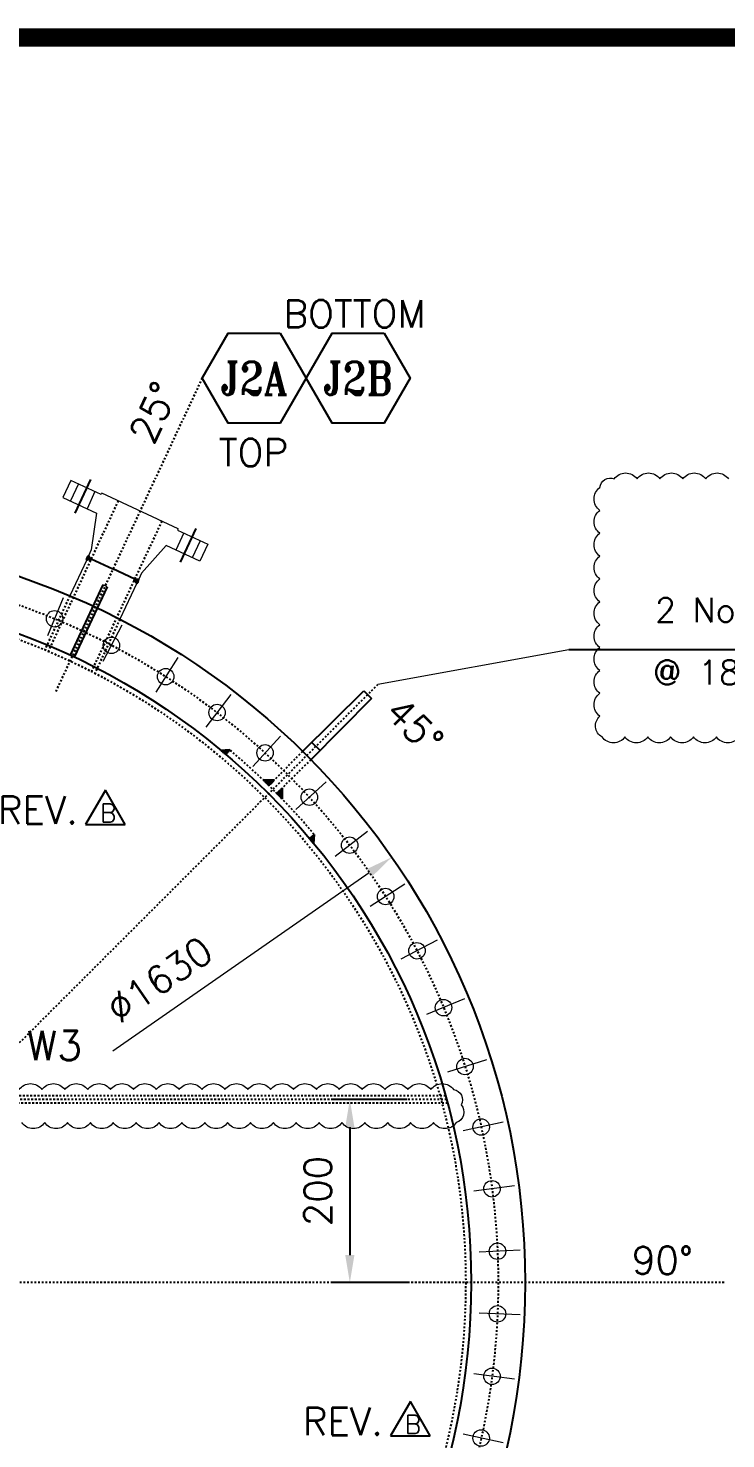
# Model space of a CAD drawing. Header units: inches. Extents: x 26960 to 35074, y -20333 to -19295.
# Drawn here: x 27300 to 27338.1, y -19386.9 to -19309.8 of the extents above; entities that cross this region are included whole.
import ezdxf
from ezdxf.enums import TextEntityAlignment as Align

# ---------------------------------------------------------------- set-up
doc = ezdxf.new("R2010")
doc.units = ezdxf.units.IN
doc.header["$LTSCALE"] = 200
doc.header["$MEASUREMENT"] = 0
for name, pattern in [('CENTER', [2, 1.25, -0.25, 0.25, -0.25]), ('CENTER2', [1.125, 0.75, -0.125, 0.125, -0.125]), ('DASHED', [0.75, 0.5, -0.25]), ('DASHED2', [0.375, 0.25, -0.125]), ('HIDDEN', [0.375, 0.25, -0.125])]:
    doc.linetypes.add(name, pattern=pattern)
for name, color, linetype, lineweight in [('1 (CEN)', 1, 'CENTER2', 9), ('AM_5', 3, 'Continuous', 15), ('B-OBJ', 7, 'Continuous', 13), ('EQUIPMENT', 4, 'Continuous', 13), ('Hidden Line', 3, 'HIDDEN', 9), ('OBJECT', 7, 'Continuous', 18)]:
    doc.layers.add(name, color=color, linetype=linetype, lineweight=lineweight)
for name, color, linetype in [('BORDER1', 3, 'Continuous'), ('BORDER2', 7, 'Continuous'), ('CEN', 3, 'CENTER'), ('CENTER', 1, 'CENTER'), ('DIMENSION', 8, 'Continuous'), ('text', 3, 'Continuous'), ('WELD', 5, 'Continuous')]:
    doc.layers.add(name, color=color, linetype=linetype)
doc.styles.add("ROMAN'S", font='romans.shx')
doc.styles.add('ROMANC', font='ROMANC', dxfattribs={"height": 5})
doc.styles.add('ROMANS', font='romans.shx')
doc.styles.add('ROMANT', font='romant.shx')
doc.styles.add('RS', font='ROMANS.shx', dxfattribs={"width": 0.8})
doc.styles.get("Standard").update_dxf_attribs({"font": 'romans.shx'})
doc.dimstyles.new('VEP-5', dxfattribs={"dimscale": 0, "dimtxt": 2.5, "dimasz": 2.5, "dimexe": 1, "dimexo": 1, "dimgap": 1, "dimtad": 1, "dimdec": 0, "dimlfac": 20, "dimzin": 9, "dimdsep": 46, "dimtxsty": 'ROMANS', "dimcen": 0, "dimclrd": 256, "dimclre": 256, "dimclrt": 40, "dimadec": 0, "dimazin": 0, "dimtfac": 1, "dimtdec": 0, "dimtofl": 0, "dimtmove": 0, "dimatfit": 3, "dimfxl": 1.25, "dimlwd": -1, "dimlwe": -1, "dimarcsym": 0})

# ---------------------------------------------------------------- blocks, each defined once
blk = doc.blocks.new('*U67')
at = {"layer": 'B-OBJ', "color": 2}
blk.add_line((0, 22.4), (0, -22.4), dxfattribs=at)
at = {"layer": 'B-OBJ', "color": 7}
blk.add_circle((0, -2.4), 9, dxfattribs=at)
blk = doc.blocks.new('*U66')
at = {"layer": 'B-OBJ', "color": 0, "linetype": 'ByBlock', "lineweight": -2, "transparency": 16777216}
for p, rotation in [((-17669.5, -22413.3), 320), ((-17669.5, -22413.3), 320), ((-17669.5, -22413.3), 320), ((-17618.8, -22459.7), 315), ((-17618.8, -22459.7), 315), ((-17618.8, -22459.7), 315), ((-17572.4, -22510.4), 310), ((-17572.4, -22510.4), 310), ((-17572.4, -22510.4), 310), ((-17530.5, -22564.9), 305), ((-17530.5, -22564.9), 305), ((-17530.5, -22564.9), 305), ((-17493.6, -22622.9), 300.0000000000001), ((-17493.6, -22622.9), 300.0000000000001), ((-17493.6, -22622.9), 300.0000000000001), ((-17461.9, -22683.9), 295), ((-17461.9, -22683.9), 295), ((-17461.9, -22683.9), 295), ((-17435.6, -22747.4), 290), ((-17435.6, -22747.4), 290), ((-17435.6, -22747.4), 290), ((-17414.9, -22812.9), 285), ((-17414.9, -22812.9), 285), ((-17414.9, -22812.9), 285), ((-17400, -22880), 280), ((-17400, -22880), 280), ((-17400, -22880), 280), ((-17391, -22948.2), 275), ((-17391, -22948.2), 275), ((-17391, -22948.2), 275), ((-17388, -23016.9), 270), ((-17388, -23016.9), 270), ((-17388, -23016.9), 270), ((-17391, -23085.5), 265), ((-17391, -23085.5), 265), ((-17391, -23085.5), 265), ((-17400, -23153.7), 260), ((-17400, -23153.7), 260), ((-17400, -23153.7), 260), ((-17414.9, -23220.8), 255), ((-17414.9, -23220.8), 255), ((-17414.9, -23220.8), 255), ((-17435.6, -23286.3), 250), ((-17435.6, -23286.3), 250), ((-17435.6, -23286.3), 250), ((-17461.9, -23349.8), 244.9999999999999), ((-17461.9, -23349.8), 244.9999999999999), ((-17461.9, -23349.8), 244.9999999999999), ((-17493.6, -23410.8), 239.9999999999999), ((-17493.6, -23410.8), 239.9999999999999), ((-17493.6, -23410.8), 239.9999999999999)]:
    blk.add_blockref('*U67', p, dxfattribs=dict(at, rotation=rotation))
blk = doc.blocks.new('*D247')
at = {"layer": 'AM_5', "transparency": 16777216}
blk.add_line((27318.608, -19355.963), (27304.589, -19365.704), dxfattribs=at)
blk.add_solid([(27318.75, -19356.168), (27318.465, -19355.758), (27319.839, -19355.107)], dxfattribs=at)
at = {"layer": 'Defpoints', "color": 0, "transparency": 16777216}
for p in [(27319.839, -19355.107), (27252.913, -19401.611)]:
    blk.add_point(p, dxfattribs=at)
at = {"layer": 'AM_5', "color": 40, "transparency": 16777216, "insert": (27307.139, -19361.801), "char_height": 1.5, "attachment_point": 5, "rotation": 34.79354, "style": 'ROMANS'}
blk.add_mtext('%%c1630', dxfattribs=at)
blk = doc.blocks.new('*U254')
at = {"layer": 'BORDER1', "color": 154, "true_color": 0x1859a9, "const_width": 1}
blk.add_lwpolyline([(0, 564), (796, 564), (796, 0), (0, 0)], close=True, dxfattribs=at)
at = {"layer": 'BORDER2', "flags": 8}
for tag, height, style, p in [('REV-B', 2.7, 'ROMANS', (662.761, 125.679)), ('REV-A', 2.7, 'ROMANS', (662.761, 118.679)), ('RE-B', 7, 'ROMANT', (745.338, 6.155))]:
    blk.add_attdef(tag, text='', height=height, dxfattribs=dict(at, style=style)).set_placement(p, align=Align.CENTER)
at = {"layer": 'BORDER2', "style": 'ROMANS', "width": 4.59626}
for tag, p, p2 in [('DATE-B', (668.47, 125.679), (681.471, 125.679)), ('DATE-A', (668.47, 118.679), (681.471, 118.679))]:
    blk.add_attdef(tag, text='', height=2.7, dxfattribs=at).set_placement(p, p2, align=Align.FIT)
at = {"layer": 'BORDER2'}
for tag, height, style, p in [('DRN-B', 2.7, 'ROMANS', (689.553, 125.679)), ('CHD-B', 2.7, 'ROMANS', (701.606, 125.679)), ('APD-B', 2.7, 'ROMANS', (713.319, 125.679)), ('DRN-A', 2.7, 'ROMANS', (689.553, 118.679)), ('CHD-A', 2.7, 'ROMANS', (701.606, 118.679)), ('APD-A', 2.7, 'ROMANS', (713.319, 118.679)), ('CONS_CONT_VEND', 3.5, 'ROMANC', (726, 61.936))]:
    blk.add_attdef(tag, text='', height=height, dxfattribs=dict(at, style=style)).set_placement(p, align=Align.CENTER)
at = {"layer": 'BORDER2', "style": 'ROMANS', "width": 0.8}
for tag, p, height in [('1:X', (670.765, 103.492), 3), ('LOC', (709.611, 103.492), 3), ('PROJ_NO', (774.837, 103.492), 3), ('CONS_DRG_NO', (681.736, 53.264), 2.5)]:
    blk.add_attdef(tag, p, '', height=height, dxfattribs=at)
at = {"layer": 'BORDER2', "lineweight": 30, "width": 0.8, "flags": 104}
for tag, p in [('COMMENTS-B', (719.88, 127.5)), ('COMMENTS-A', (719.88, 120.5))]:
    blk.add_attdef(tag, text='', height=2.2, dxfattribs=at).set_placement(p, align=Align.MIDDLE_LEFT)
at = {"layer": 'BORDER2', "style": 'ROMANS', "width": 0.8}
for tag, p in [('PROJECT_TITLE_1', (726, 45.906)), ('PROJECT_TITLE_2', (726, 40.576))]:
    blk.add_attdef(tag, text='', height=3.5, dxfattribs=at).set_placement(p, align=Align.MIDDLE)
at = {"layer": 'BORDER2', "style": 'ROMANT', "width": 0.8}
for tag, p in [('DRG_TITLE_1', (726, 29.733)), ('DRG_TITLE_2', (726, 23.033)), ('DRG_TITLE_3', (726, 16.333))]:
    blk.add_attdef(tag, text='', height=4, dxfattribs=at).set_placement(p, align=Align.CENTER)
at = {"layer": 'BORDER2', "style": 'ROMANT'}
for tag, p in [('AR', (668.953, 6.155)), ('PA', (683.032, 6.155)), ('DC', (697.088, 6.155)), ('TS', (775.941, 6.155))]:
    blk.add_attdef(tag, p, '', height=7, dxfattribs=at)
for tag, p in [('SRNO', (736.791, 6.155)), ('SH', (771.828, 6.196))]:
    blk.add_attdef(tag, text='', height=7, dxfattribs=at).set_placement(p, align=Align.RIGHT)
at = {"layer": 'BORDER2', "style": 'ROMANS', "flags": 2}
blk.add_attdef('TB_VERSION', text='', height=2, dxfattribs=at).set_placement((1, -1), align=Align.TOP_LEFT)
blk = doc.blocks.new('*D255')
at = {"layer": 'Defpoints', "color": 0, "transparency": 16777216}
for p in [(27321.675, -19368.359), (27317.543, -19378.359), (27321.675, -19378.359)]:
    blk.add_point(p, dxfattribs=at)
at = {"layer": 'text', "transparency": 16777216}
for p, q in [((27320.675, -19368.359), (27316.543, -19368.359)), ((27317.543, -19369.859), (27317.543, -19376.859)), ((27320.675, -19378.359), (27316.543, -19378.359))]:
    blk.add_line(p, q, dxfattribs=at)
for points in [[(27317.793, -19369.859), (27317.293, -19369.859), (27317.543, -19368.359)], [(27317.293, -19376.859), (27317.793, -19376.859), (27317.543, -19378.359)]]:
    blk.add_solid(points, dxfattribs=at)
at = {"layer": 'text', "color": 40, "transparency": 16777216, "insert": (27315.793, -19373.359), "char_height": 1.5, "attachment_point": 5, "rotation": 90, "style": 'ROMANS'}
blk.add_mtext('200', dxfattribs=at)
blk = doc.blocks.new('REVISION')
at = {"layer": 'DIMENSION', "color": 1, "linetype": 'DASHED2'}
blk.add_lwpolyline([(-2.54, 13.64), (-11.2, 28.64), (-19.86, 13.64)], close=True, dxfattribs=at)
at = {"layer": 'DIMENSION', "color": 1, "linetype": 'DASHED2', "attachment_point": 1, "style": "ROMAN'S"}
for s, insert, char_height, width in [('REV.', (-58.22, 25.99), 12, 56.2034), ('B', (-13.63, 22.64), 8, 5.5972)]:
    blk.add_mtext(s, dxfattribs=dict(at, insert=insert, char_height=char_height, width=width))

msp = doc.modelspace()

# ---------------------------------------------------------------- hatches: boundary and pattern name
at = {"linetype": 'DASHED'}
h = msp.add_hatch(dxfattribs=at)
h.set_pattern_fill('ANSI37', color=5, scale=0.025, angle=335)
h.set_pattern_definition([(20, (29177.7216857, -19251.039887), (-0.001068812948, 0.00293653944), []), (110, (29177.7216857, -19251.039887), (-0.00293653944, -0.001068812948), [])])
h.paths.add_polyline_path([(27303.26527, -19338.62486, 0.279062), (27303.15899, -19338.85279), (27303.30051, -19338.82141), (27303.37301, -19338.85522), (27303.40471, -19338.78725), (27303.33221, -19338.75344)])
h.paths.add_polyline_path([(27305.89604, -19340.1291, 0.279062), (27306.00232, -19339.90117), (27305.86081, -19339.93255), (27305.7883, -19339.89874), (27305.7566, -19339.96671), (27305.82911, -19340.00052)])
at = {"layer": 'WELD'}
h = msp.add_hatch(dxfattribs=at)
h.set_pattern_fill('ANSI37', color=256, scale=0.25, angle=270)
h.set_pattern_definition([(315, (0, -10.10045), (0.022097086912, 0.022097086912), []), (45, (0, -10.10045), (-0.022097086912, 0.022097086912), [])])
h.paths.add_polyline_path([(27315.9714, -19401.87415, -0.00185527), (27315.79608, -19402.09313), (27316.00951, -19402.30634)])
h.paths.add_polyline_path([(27310.14231, -19407.75306, -0.00179368), (27309.9308, -19407.92282), (27310.35573, -19407.96628)])
h.paths.add_polyline_path([(27248.4867, -19382.35903), (27248.81743, -19382.6232, -0.00175769), (27248.78838, -19382.35903)])
h.paths.add_polyline_path([(27248.81743, -19374.09486), (27248.4867, -19374.35903), (27248.78838, -19374.35903, -0.00175769)])
h.paths.add_polyline_path([(27282.37614, -19340.46958), (27282.00516, -19340.8126, -0.00246882), (27282.37614, -19340.77126)])
h.paths.add_polyline_path([(27290.74713, -19340.8126), (27290.37614, -19340.46958), (27290.37614, -19340.77126, -0.00246882)])
h = msp.add_hatch(dxfattribs=at)
h.set_pattern_fill('ANSI37', color=256, scale=0.25, angle=65)
h.set_pattern_definition([(110, (43830.84235, -48463.692653), (-0.0293653944, -0.01068812948), []), (200, (43830.84235, -48463.692653), (0.01068812948, -0.0293653944), [])])
h.paths.add_polyline_path([(27313.84603, -19351.91953), (27313.8458, -19351.3192), (27313.54749, -19351.61335, -0.00280601)])
h.paths.add_polyline_path([(27313.41939, -19350.88775), (27312.81234, -19350.88775, -0.00284111), (27313.12289, -19351.18947)])
h.paths.add_polyline_path([(27310.92733, -19349.24096), (27310.4909, -19349.26712, -0.00234584), (27310.7629, -19349.49476), (27310.9563, -19349.26541, 0.00024872)])
h.paths.add_polyline_path([(27315.56197, -19353.88844), (27315.33224, -19354.08137, -0.00240038), (27315.5641, -19354.3606), (27315.59036, -19353.92233, 0.00029006)])

# ---------------------------------------------------------------- linework, layer by layer
at = {"color": 7, "linetype": 'DASHED', "ltscale": 0.0001}
for p, q in [((27304.87974, -19335.62289, 0.22725), (27301.05477, -19343.85213, 0.22725)), ((27307.26333, -19336.73437, 0.22725), (27303.41801, -19344.95413, 0.22725))]:
    msp.add_line(p, q, dxfattribs=at)
at = {"color": 0}
for p, q in [((27303.26464, -19338.62212, 0.22725), (27303.3323, -19338.75209, 0.22725)), ((27303.26537, -19338.62351, 0.22725), (27303.3323, -19338.75209, 0.22725)), ((27303.15908, -19338.85144, 0.22725), (27303.3006, -19338.82006, 0.22725)), ((27303.3006, -19338.82006, 0.22725), (27303.37311, -19338.85387, 0.22725)), ((27303.3323, -19338.75209, 0.22725), (27303.4048, -19338.7859, 0.22725)), ((27303.3323, -19338.75209, 0.22725), (27303.4048, -19338.7859, 0.22725)), ((27303.4048, -19338.7859, 0.22725), (27304.5966, -19339.34164, 0.22725)), ((27305.78839, -19339.89739, 0.22725), (27304.5966, -19339.34164, 0.22725)), ((27305.8292, -19339.99917, 0.22725), (27305.7567, -19339.96536, 0.22725)), ((27305.8609, -19339.9312, 0.22725), (27305.78839, -19339.89739, 0.22725)), ((27305.8609, -19339.9312, 0.22725), (27305.78839, -19339.89739, 0.22725)), ((27305.89613, -19340.12775, 0.22725), (27305.8292, -19339.99917, 0.22725)), ((27306.00395, -19339.89948, 0.22725), (27305.8609, -19339.9312, 0.22725)), ((27306.00242, -19339.89982, 0.22725), (27305.8609, -19339.9312, 0.22725))]:
    msp.add_line(p, q, dxfattribs=at)
at = {"color": 7, "linetype": 'DASHED'}
for p, q in [((27304.04601, -19340.21884, 0.22725), (27302.25183, -19344.06647, 0.22725)), ((27304.27647, -19340.3263, 0.22725), (27302.48387, -19344.17595, 0.22725))]:
    msp.add_line(p, q, dxfattribs=at)
at = {"color": 4, "linetype": 'DASHED', "ltscale": 0.0001}
for p, q in [((27302.2395, -19340.82349, 0.22725), (27300.86521, -19343.77066, 0.22725)), ((27304.97909, -19342.10309, 0.22725), (27303.60108, -19345.04852, 0.22725))]:
    msp.add_line(p, q, dxfattribs=at)
at = {"color": 0, "linetype": 'DASHED'}
for p, q in [((27314.95312, -19349.327, 0.22725), (27318.30365, -19346.00564, 0.22725)), ((27318.30365, -19346.00564, 0.22725), (27318.72791, -19346.4299, 0.22725)), ((27318.72791, -19346.4299, 0.22725), (27315.40645, -19349.7803, 0.22725)), ((27310.97955, -19349.23784, 0.22725), (27310.48049, -19349.26774, 0.22725)), ((27310.97955, -19349.23784, 0.22725), (27310.7629, -19349.49476, 0.22725)), ((27315.47038, -19348.83891, 0.22725), (27315.89464, -19349.26317, 0.22725)), ((27313.42153, -19350.88775, 0.22725), (27312.81234, -19350.88775, 0.22725)), ((27313.8458, -19351.31202, 0.22725), (27313.84603, -19351.91953, 0.22725)), ((27315.594, -19353.86154, 0.22725), (27315.33224, -19354.08137, 0.22725)), ((27315.594, -19353.86154, 0.22725), (27315.5641, -19354.3606, 0.22725))]:
    msp.add_line(p, q, dxfattribs=at)
at = {"color": 7, "linetype": 'DASHED', "ltscale": 5e-05}
for p, q in [((27314.95312, -19349.327, 0.22725), (27313.12289, -19351.18947, 0.22725)), ((27315.40645, -19349.7803, 0.22725), (27313.54749, -19351.61335, 0.22725)), ((27322.88368, -19368.55903, 0.22725), (27249.86861, -19368.55903, 0.22725)), ((27322.77395, -19368.15903, 0.22725), (27249.97834, -19368.15903, 0.22725))]:
    msp.add_line(p, q, dxfattribs=at)
at = {"elevation": 0.22725}
for points in [[(27313.72898, -19326.46084), (27315.14951, -19328.92128), (27313.72898, -19331.38172), (27310.88791, -19331.38172), (27309.46738, -19328.92128), (27310.88791, -19326.46084)], [(27319.41111, -19326.46084), (27320.83165, -19328.92128), (27319.41111, -19331.38172), (27316.57005, -19331.38172), (27315.14951, -19328.92128), (27316.57005, -19326.46084)]]:
    msp.add_lwpolyline(points, close=True, dxfattribs=at)
for radius in [40.75, 37.8]:
    msp.add_circle((27286.37614, -19378.35903, 0.22725), radius)
at = {"color": 0}
for centre, start, end in [((27303.40051, -19338.82528, 0.22725), 123.8152036, 186.1847964), ((27305.76099, -19339.92598, 0.22725), 303.8152036, 6.1847964)]:
    msp.add_arc(centre, 0.24284, start, end, dxfattribs=at)
at = {"color": 7, "linetype": 'DASHED', "ltscale": 5e-05}
msp.add_arc((27286.4183, -19378.36437, 0.22725), 38.1, 40.0247841, 49.8603946, dxfattribs=at)
at = {"layer": '1 (CEN)', "ltscale": 0.5}
msp.add_line((27329.51256, -19343.77459), (27319.06995, -19345.66522, 0.22725), dxfattribs=at)
at = {"layer": 'B-OBJ', "color": 4}
msp.add_line((27304.27647, -19340.3263, 0.22725), (27304.04808, -19340.2198, 0.22725), dxfattribs=at)
at = {"layer": 'B-OBJ', "color": 6, "elevation": -0.22725}
msp.add_lwpolyline([(27338.82807, -19348.53099, -0.5206), (27337.57807, -19348.53099, -0.5206), (27336.32807, -19348.53099, -0.5206), (27335.07807, -19348.53099, -0.5206), (27333.82807, -19348.53099, -0.5206), (27332.57807, -19348.53099, -0.5206), (27331.32807, -19348.53099, -0.5206), (27331.21347, -19347.39559, -0.5206), (27331.21347, -19346.14559, -0.5206), (27331.21347, -19344.89559, -0.5206), (27331.21347, -19343.64559, -0.5206), (27331.21347, -19342.39559, -0.5206), (27331.21347, -19341.14559, -0.5206), (27331.21347, -19339.89559, -0.5206), (27331.21347, -19338.64559, -0.5206), (27331.21347, -19337.39559, -0.5206), (27331.21347, -19336.14559, -0.5206), (27331.21347, -19334.89559, -0.5206), (27331.99207, -19334.42419, -0.5206), (27333.24207, -19334.42419, -0.5206), (27334.49207, -19334.42419, -0.5206), (27335.74207, -19334.42419, -0.5206), (27336.99207, -19334.42419, -0.5206), (27338.24207, -19334.42419, -0.5206)], format="xyb", dxfattribs=at)
at = {"layer": 'B-OBJ', "color": 6}
msp.add_lwpolyline([(27299.4656, -19367.81149, -0.5206), (27300.7156, -19367.81149, -0.5206), (27301.9656, -19367.81149, -0.5206), (27303.2156, -19367.81149, -0.5206), (27304.4656, -19367.81149, -0.5206), (27305.7156, -19367.81149, -0.5206), (27306.9656, -19367.81149, -0.5206), (27308.2156, -19367.81149, -0.5206), (27309.4656, -19367.81149, -0.5206), (27310.7156, -19367.81149, -0.5206), (27311.9656, -19367.81149, -0.5206), (27313.2156, -19367.81149, -0.5206), (27314.4656, -19367.81149, -0.5206), (27315.7156, -19367.81149, -0.5206), (27316.9656, -19367.81149, -0.5206), (27318.2156, -19367.81149, -0.5206), (27319.4656, -19367.81149, -0.5206), (27320.7156, -19367.81149, -0.5206), (27321.9656, -19367.81149, -0.5206), (27323.2156, -19367.81149, -0.5206), (27323.6367, -19368.64039, -0.5206), (27323.3634, -19369.61709, -0.5206), (27322.1134, -19369.61709, -0.5206), (27320.8634, -19369.61709, -0.5206), (27319.6134, -19369.61709, -0.5206), (27318.3634, -19369.61709, -0.5206), (27317.1134, -19369.61709, -0.5206), (27315.8634, -19369.61709, -0.5206), (27314.6134, -19369.61709, -0.5206), (27313.3634, -19369.61709, -0.5206), (27312.1134, -19369.61709, -0.5206), (27310.8634, -19369.61709, -0.5206), (27309.6134, -19369.61709, -0.5206), (27308.3634, -19369.61709, -0.5206), (27307.1134, -19369.61709, -0.5206), (27305.8634, -19369.61709, -0.5206), (27304.6134, -19369.61709, -0.5206), (27303.3634, -19369.61709, -0.5206), (27302.1134, -19369.61709, -0.5206), (27300.8634, -19369.61709, -0.5206), (27299.6134, -19369.61709, -0.5206)], format="xyb", dxfattribs=at)
at = {"layer": 'CEN', "color": 2, "linetype": 'CENTER'}
for p, q in [((27303.37151, -19334.45617, 0.22725), (27302.51359, -19336.29597, 0.22725)), ((27309.12656, -19337.13979, 0.22725), (27308.26865, -19338.9796, 0.22725))]:
    msp.add_line(p, q, dxfattribs=at)
at = {"layer": 'CENTER', "linetype": 'CENTER', "ltscale": 0.0001}
for p, q in [((27309.46738, -19328.92128, 0.22725), (27301.46866, -19346.04633, 0.22725)), ((27312.65074, -19352.08443, 0.22725), (27319.06995, -19345.66522, 0.22725)), ((27278.56282, -19386.17235, 0.22725), (27312.65074, -19352.08443, 0.22725)), ((27322.8294, -19368.35903, 0.22725), (27249.92289, -19368.35903, 0.22725)), ((27338.00203, -19378.35903, 0.22725), (27225.55664, -19378.35903, 0.22725))]:
    msp.add_line(p, q, dxfattribs=at)
at = {"layer": 'CENTER', "ltscale": 5}
msp.add_line((27358.29944, -19343.77459), (27329.51256, -19343.77459), dxfattribs=at)
at = {"layer": 'CENTER', "linetype": 'CENTER', "ltscale": 0.0001}
msp.add_circle((27286.37614, -19378.35903, 0.22725), 39.275, dxfattribs=at)
at = {"layer": 'DIMENSION', "linetype": 'DASHED', "ltscale": 0.0001}
msp.add_circle((27286.37614, -19378.35903, 0.22725), 37.5, dxfattribs=at)
at = {"layer": 'EQUIPMENT'}
for p, q in [((27302.29694, -19334.50678, 0.22725), (27301.86164, -19335.44027, 0.22725)), ((27303.95095, -19335.27806, 0.22725), (27302.29694, -19334.50678, 0.22725)), ((27301.86164, -19335.44027, 0.22725), (27303.69692, -19336.29608, 0.22725)), ((27303.98476, -19335.20555, 0.22725), (27303.95095, -19335.27806, 0.22725)), ((27308.15831, -19337.15171, 0.22725), (27303.98476, -19335.20555, 0.22725)), ((27303.69692, -19336.29608, 0.22725), (27303.41256, -19338.30491, 0.22725)), ((27308.15831, -19337.15171, 0.22725), (27308.1245, -19337.22421, 0.22725)), ((27308.1245, -19337.22421, 0.22725), (27309.77851, -19337.99549, 0.22725)), ((27303.41256, -19338.30491, 0.22725), (27303.26464, -19338.62212, 0.22725)), ((27307.50794, -19338.07319, 0.22725), (27306.15187, -19339.58227, 0.22725)), ((27309.34322, -19338.92899, 0.22725), (27307.50794, -19338.07319, 0.22725)), ((27309.77851, -19337.99549, 0.22725), (27309.34322, -19338.92899, 0.22725)), ((27303.15908, -19338.85144, 0.22725), (27302.2395, -19340.82349, 0.22725)), ((27305.89613, -19340.12775, 0.22725), (27304.9758, -19342.1014, 0.22725)), ((27306.15187, -19339.58227, 0.22725), (27306.00395, -19339.89948, 0.22725))]:
    msp.add_line(p, q, dxfattribs=at)
at = {"layer": 'Hidden Line', "ltscale": 5}
for p, q in [((27302.70705, -19334.69801, 0.22725), (27302.27175, -19335.63151, 0.22725)), ((27303.61335, -19335.12063, 0.22725), (27303.17806, -19336.05413, 0.22725)), ((27308.4621, -19337.38164, 0.22725), (27308.0268, -19338.31513, 0.22725)), ((27309.36841, -19337.80426, 0.22725), (27308.93311, -19338.73775, 0.22725))]:
    msp.add_line(p, q, dxfattribs=at)

# ---------------------------------------------------------------- block references
at = {"layer": 'B-OBJ', "color": 2, "xscale": 0.05000000000000001, "yscale": 0.05000000000000001, "zscale": 0.05000000000000001, "rotation": 17.49999999999999}
msp.add_blockref('*U66', (27807.0461, -18007.49998, 0.22725), dxfattribs=at)
at = {"layer": 'BORDER1', "lineweight": 9}
msp.add_blockref('*U254', (26990.4983, -19874.28619), dxfattribs=at)
at = {"layer": 'DIMENSION', "color": 6, "linetype": 'DASHED2', "xscale": 0.1252646215129461, "yscale": 0.1252646215129461, "zscale": 0.1252646215129461}
for p in [(27305.58873, -19355.02774), (27322.25643, -19388.44984)]:
    msp.add_blockref('REVISION', p, dxfattribs=at)

# ---------------------------------------------------------------- texts
at = {"style": 'ROMANT', "width": 0.85}
for tag, p in [('J2A', (27312.30845, -19328.92128, 0.22725)), ('J2B', (27317.99058, -19328.92128, 0.22725))]:
    msp.add_attdef(tag, text='', height=1.8, dxfattribs=at).set_placement(p, align=Align.MIDDLE)
at = {"layer": 'OBJECT', "color": 3, "lineweight": 15, "style": 'RS'}
msp.add_text('W3', height=1.6, dxfattribs=at).set_placement((27299.89568, -19366.20621, -0.01011))
at = {"layer": 'text', "style": 'ROMANS'}
for s, p in [('BOTTOM', (27313.9089, -19326.14786)), ('TOP', (27310.38138, -19333.73668))]:
    msp.add_text(s, height=1.5, dxfattribs=at).set_placement(p)
for s, rotation, p in [('25%%D', 65.1177806, (27307.48869, -19331.10996, 0.22725)), ('45%%D', 315, (27320.55752, -19348.46483))]:
    msp.add_text(s, height=1.5, rotation=rotation, dxfattribs=at).set_placement(p, align=Align.CENTER)
for s, height, p in [('2 Nos. OF LIFTING LUGS', 1.3333333, (27345.14158, -19342.26279, -0.22725)), ('@ 180%%d APART ON SHELL', 1.3333333, (27345.43287, -19345.66889, -0.22725)), ('90%%D', 1.5, (27334.63241, -19377.89269, 0.22725))]:
    msp.add_text(s, height=height, dxfattribs=at).set_placement(p, align=Align.CENTER)

# ---------------------------------------------------------------- dimensions: what is measured, and where the dimension line sits
at = {"layer": 'AM_5'}
dim = msp.add_diameter_dim_2p(p1=(27252.91292, -19401.61097, 0.5767), p2=(27319.83937, -19355.10708, -0.1222), dimstyle='VEP-5', override={"dimscale": 1, "dimtxt": 1.5, "dimasz": 1.5}, dxfattribs=at)
dim.commit()
dim.dimension.update_dxf_attribs({"geometry": '*D247', "text_midpoint": (27308.1374, -19363.2382), "dimtype": 163})
at = {"layer": 'text'}
dim = msp.add_linear_dim(base=(27317.5426, -19378.35903), p1=(27321.6748, -19368.35903, 0.22725), p2=(27321.6748, -19378.35903, 0.22725), angle=90, dimstyle='VEP-5', override={"dimscale": 1, "dimtxt": 1.5, "dimasz": 1.5}, dxfattribs=at)
dim.commit()
dim.dimension.update_dxf_attribs({"geometry": '*D255', "text_midpoint": (27315.7926, -19373.35903)})

doc.saveas('drawing.dxf')
